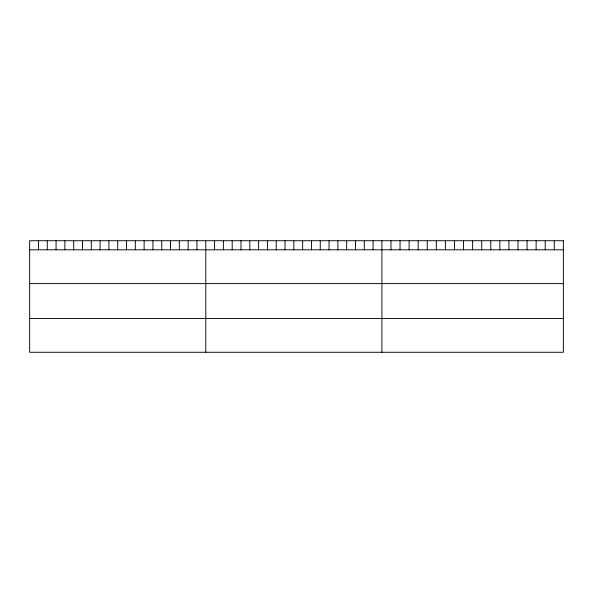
<?xml version="1.0" encoding="UTF-8"?>
<svg xmlns="http://www.w3.org/2000/svg" width="593" height="593" viewBox="0 0 593 593"><rect width="100%" height="100%" fill="white"/><g stroke="black" fill="none" stroke-linecap="round" stroke-linejoin="round"><path stroke-width="0.89" d="M29.65 249.809L563.35 249.809M29.65 283.617L563.35 283.617M29.65 318.456L563.35 318.456M554.277 240.728L554.277 249.809M545.204 240.728L545.204 249.809M536.131 240.728L536.131 249.809M527.058 240.728L527.058 249.809M517.985 240.728L517.985 249.809M508.913 240.728L508.913 249.809M499.84 240.728L499.84 249.809M490.767 240.728L490.767 249.809M481.694 240.728L481.694 249.809M472.621 240.728L472.621 249.809M463.548 240.728L463.548 249.809M454.475 240.728L454.475 249.809M445.402 240.728L445.402 249.809M436.329 240.728L436.329 249.809M427.256 240.728L427.256 249.809M418.184 240.728L418.184 249.809M409.111 240.728L409.111 249.809M400.038 240.728L400.038 249.809M390.965 240.728L390.965 249.809M381.892 240.728L381.892 352.272M373.086 240.728L373.086 249.809M364.28 240.728L364.28 249.809M355.474 240.728L355.474 249.809M346.668 240.728L346.668 249.809M337.862 240.728L337.862 249.809M329.056 240.728L329.056 249.809M320.25 240.728L320.25 249.809M311.444 240.728L311.444 249.809M302.638 240.728L302.638 249.809M293.831 240.728L293.831 249.809M285.025 240.728L285.025 249.809M276.219 240.728L276.219 249.809M267.413 240.728L267.413 249.809M258.607 240.728L258.607 249.809M249.801 240.728L249.801 249.809M240.995 240.728L240.995 249.809M232.189 240.728L232.189 249.809M223.383 240.728L223.383 249.809M214.577 240.728L214.577 249.809M205.771 240.728L205.771 352.272M196.965 240.728L196.965 249.809M188.159 240.728L188.159 249.809M179.353 240.728L179.353 249.809M170.547 240.728L170.547 249.809M161.741 240.728L161.741 249.809M152.935 240.728L152.935 249.809M144.129 240.728L144.129 249.809M135.323 240.728L135.323 249.809M126.517 240.728L126.517 249.809M117.71 240.728L117.71 249.809M108.904 240.728L108.904 249.809M100.098 240.728L100.098 249.809M91.292 240.728L91.292 249.809M82.486 240.728L82.486 249.809M73.68 240.728L73.68 249.809M64.874 240.728L64.874 249.809M56.068 240.728L56.068 249.809M47.262 240.728L47.262 249.809M38.456 240.728L38.456 249.809M563.35 240.728L29.65 240.728L29.65 352.272L563.35 352.272L563.35 240.728"/></g></svg>
